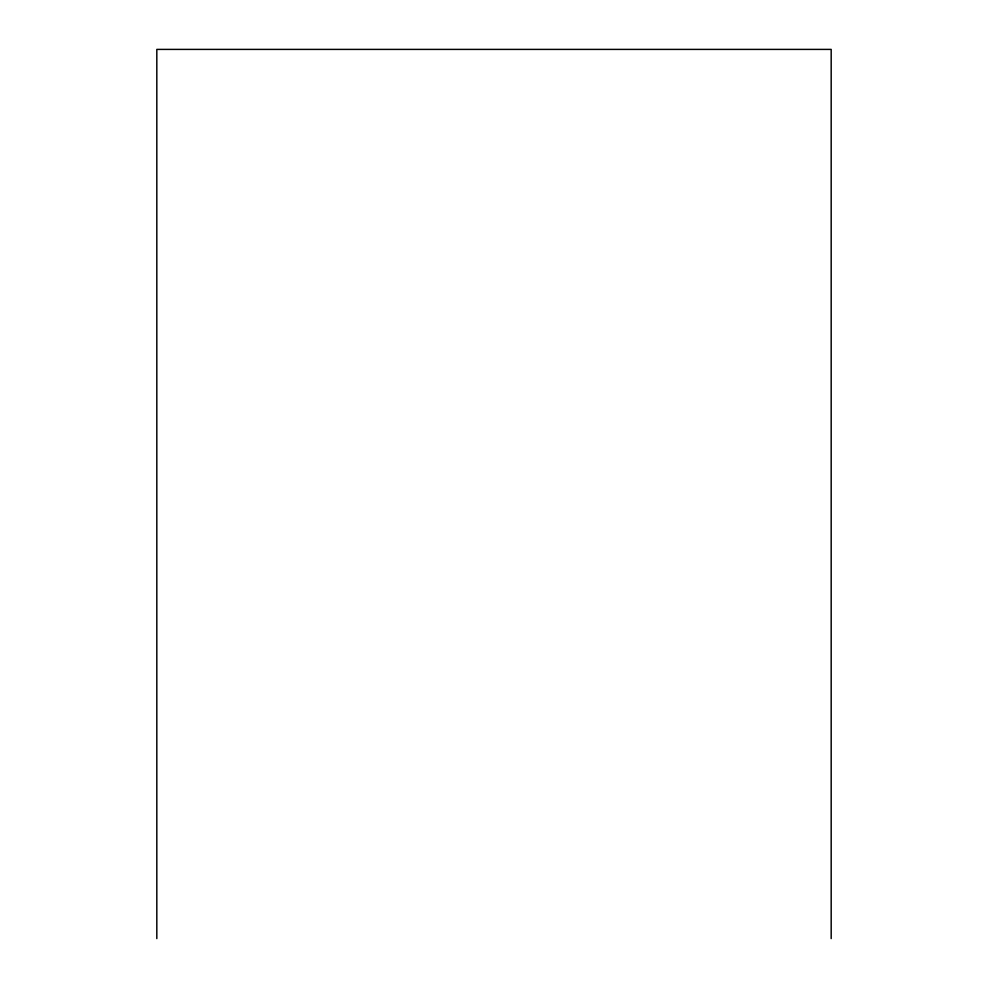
<?xml version="1.0" encoding="UTF-8"?>
<svg xmlns="http://www.w3.org/2000/svg" width="988" height="988" viewBox="0 0 988 988"><rect width="100%" height="100%" fill="white"/><g stroke="black" fill="none" stroke-linecap="round" stroke-linejoin="round"><path stroke-width="1.48" d="M831.18 938.6L831.18 49.4L156.82 49.4L156.82 938.6"/></g></svg>
